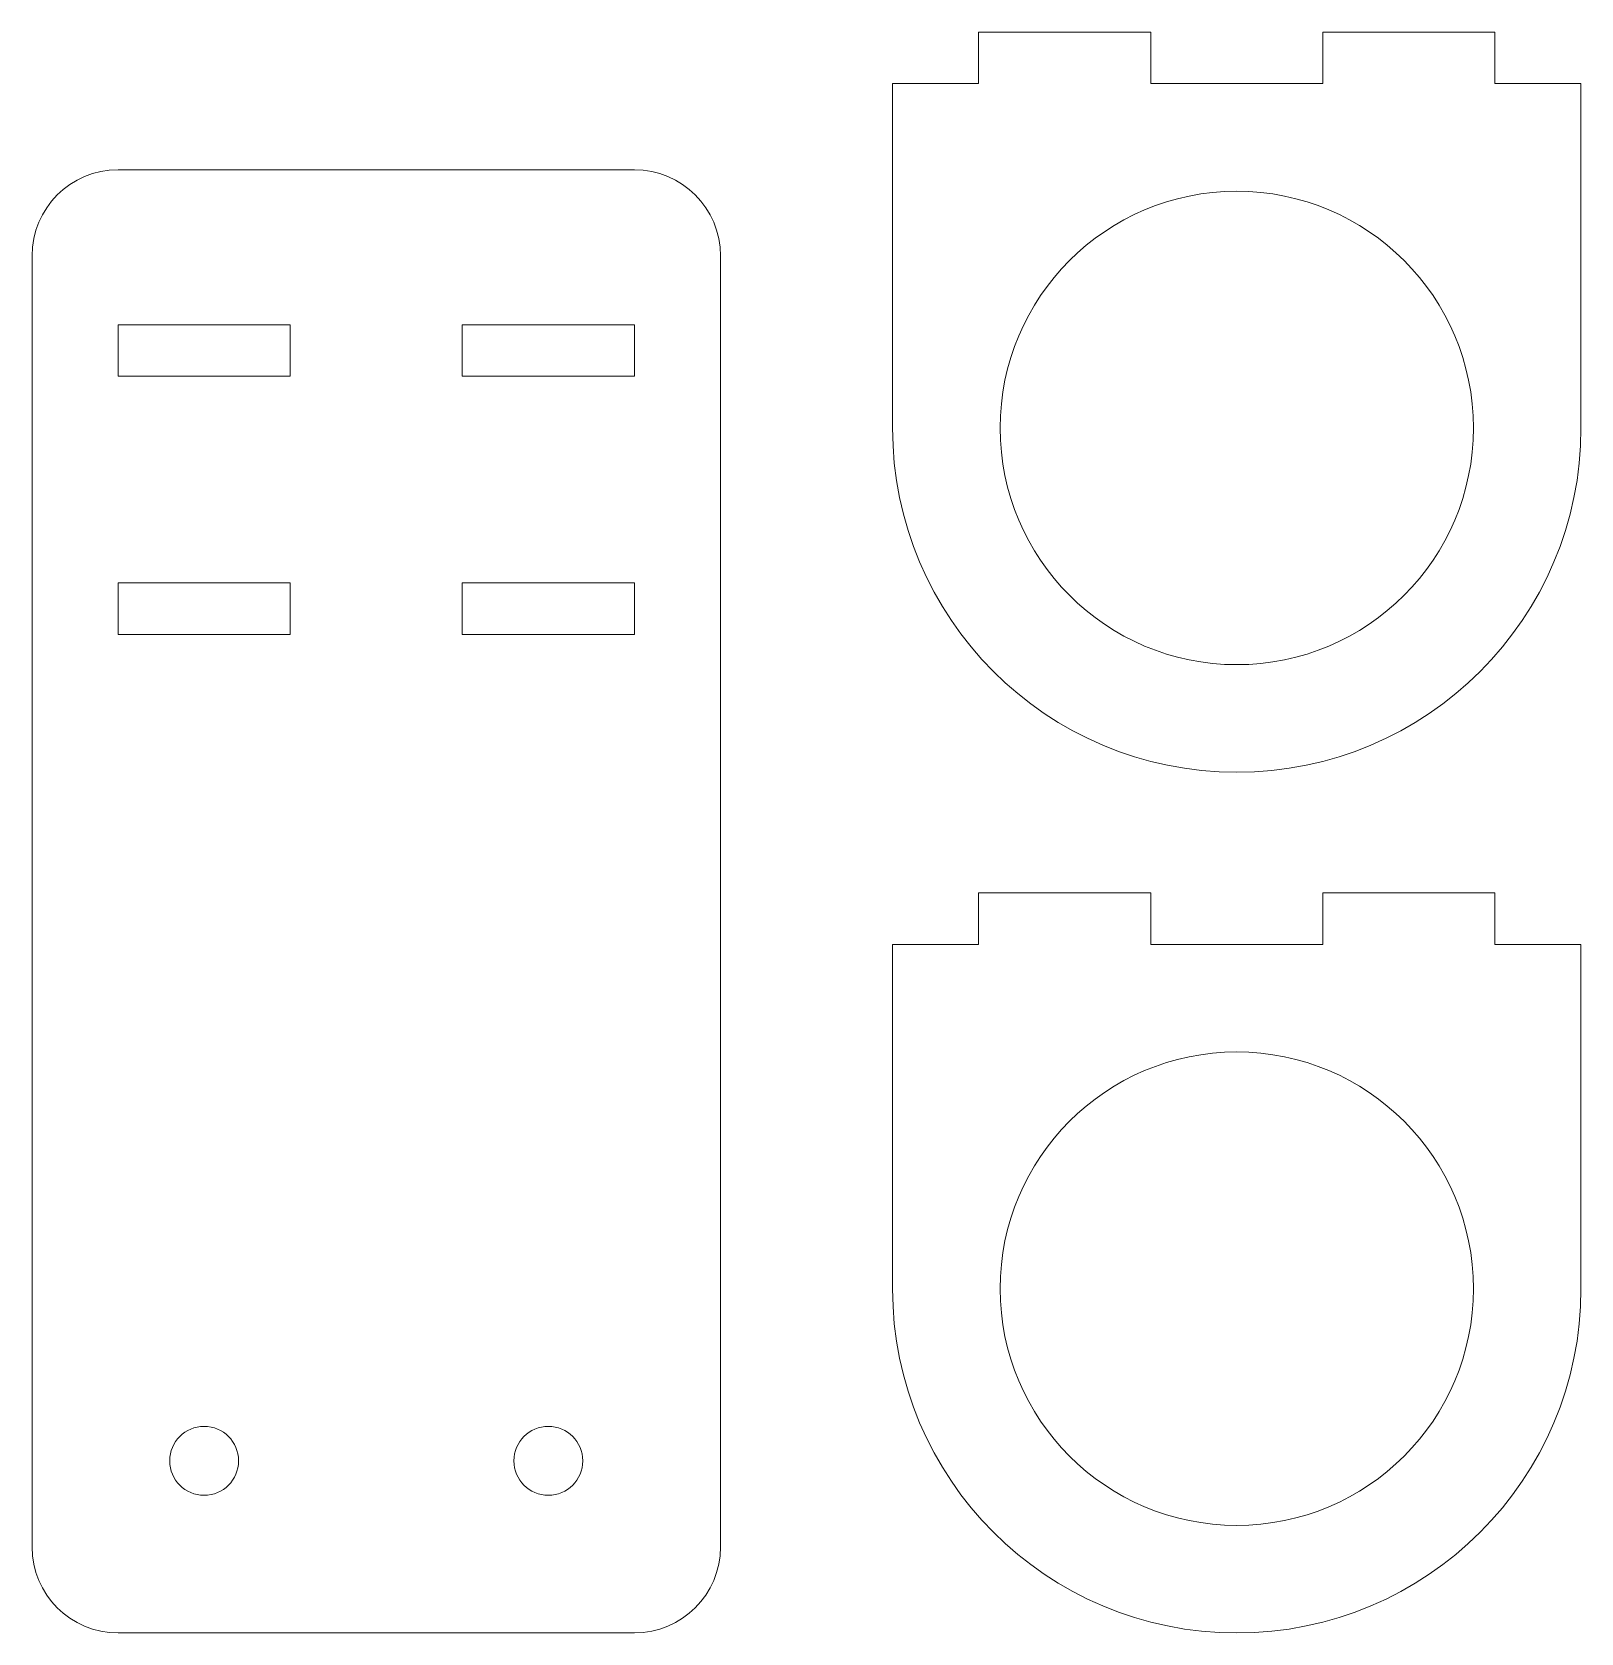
# Model space of a CAD drawing. Header units: millimetres. Extents: x -20 to 70, y 0 to 93.
import ezdxf

# ---------------------------------------------------------------- set-up
doc = ezdxf.new("R2010")
doc.units = ezdxf.units.MM
doc.layers.add('MountMainBody', color=1, linetype='CONTINUOUS', lineweight=0)
doc.layers.add('ScopeHolders', color=1, linetype='CONTINUOUS', lineweight=0)

# ---------------------------------------------------------------- blocks, each defined once
blk = doc.blocks.new('ScopeHolder')
at = {"layer": 'ScopeHolders'}
for p, q in [((-15, 20), (-15, 23)), ((-15, 23), (-5, 23)), ((-5, 20), (-5, 23)), ((5, 20), (5, 23)), ((5, 23), (15, 23)), ((15, 20), (15, 23)), ((-20, 0), (-20, 20)), ((-20, 20), (-15, 20)), ((-5, 20), (5, 20)), ((15, 20), (20, 20)), ((20, 20), (20, 0))]:
    blk.add_line(p, q, dxfattribs=at)
blk.add_circle((0, 0), 13.75, dxfattribs=at)
blk.add_arc((0, 0), 20, 180, 0, dxfattribs=at)

msp = doc.modelspace()

# ---------------------------------------------------------------- linework, layer by layer
at = {"layer": 'MountMainBody'}
for p, q in [((-15, 85), (15, 85)), ((-20, 80), (-20, 5)), ((20, 5), (20, 80)), ((-15, 73), (-15, 76)), ((-15, 76), (-5, 76)), ((-5, 73), (-5, 76)), ((5, 73), (5, 76)), ((5, 76), (15, 76)), ((15, 73), (15, 76)), ((-15, 73), (-5, 73)), ((5, 73), (15, 73)), ((-15, 58), (-15, 61)), ((-15, 61), (-5, 61)), ((-5, 58), (-5, 61)), ((5, 58), (5, 61)), ((5, 61), (15, 61)), ((15, 58), (15, 61)), ((-15, 58), (-5, 58)), ((5, 58), (15, 58)), ((15, 0), (-15, 0))]:
    msp.add_line(p, q, dxfattribs=at)
for centre in [(-10, 10), (10, 10)]:
    msp.add_circle(centre, 2, dxfattribs=at)
for centre, start, end in [((-15, 80), 90, 180), ((15, 80), 0, 90), ((-15, 5), 180, 270), ((15, 5), 270, 0)]:
    msp.add_arc(centre, 5, start, end, dxfattribs=at)

# ---------------------------------------------------------------- block references
at = {"layer": 'ScopeHolders'}
for p in [(50, 70), (50, 20)]:
    msp.add_blockref('ScopeHolder', p, dxfattribs=at)

doc.saveas('drawing.dxf')
